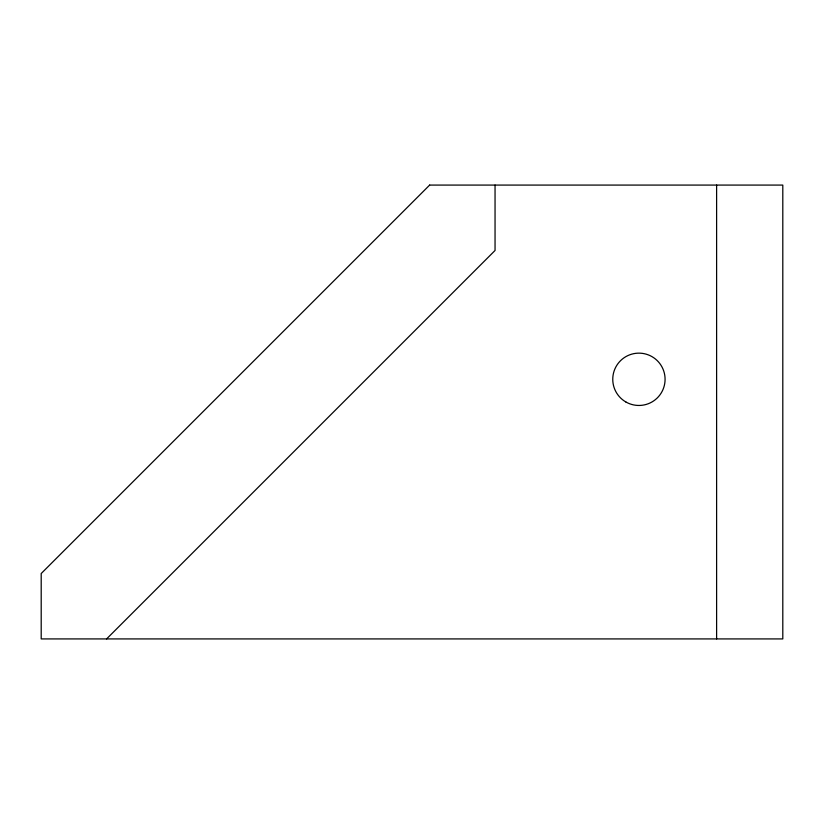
<?xml version="1.0" encoding="UTF-8"?>
<svg xmlns="http://www.w3.org/2000/svg" width="824" height="824" viewBox="0 0 824 824"><rect width="100%" height="100%" fill="white"/><g stroke="black" fill="none" stroke-linecap="round" stroke-linejoin="round"><path stroke-width="1.24" d="M106.595 638.919L495.049 250.475L495.049 185.081M716.612 185.081L716.612 638.919M429.644 185.081L41.2 573.525L41.2 638.919L782.8 638.919L782.8 185.081L429.644 185.081M625.838 401.958A26.162 26.162 0 0 0 665.081 379.298A26.162 26.162 0 0 0 625.838 356.648A26.162 26.162 0 0 0 625.838 401.958"/></g></svg>
